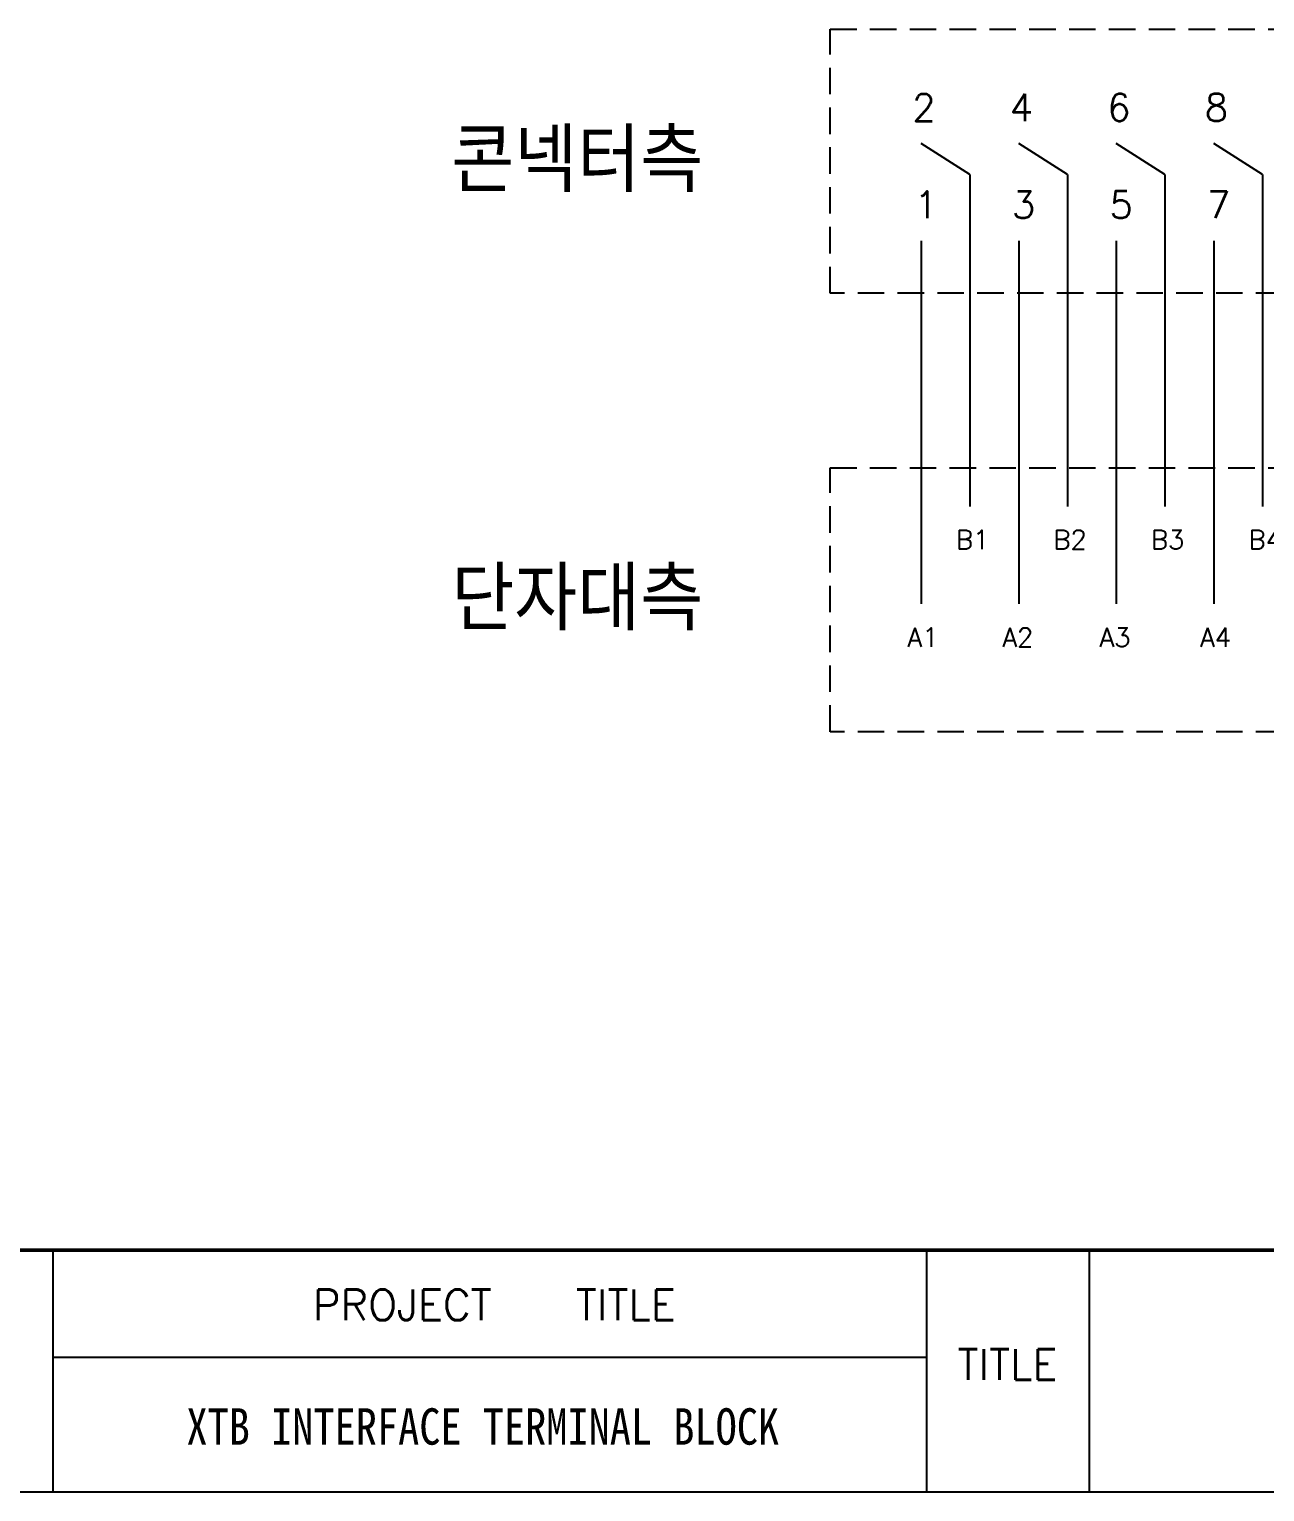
# Model space of a CAD drawing. Extents: x 295 to 2531, y 240 to 845.
# Drawn here: x 2187.5 to 2276.1, y 545.4 to 650.4 of the extents above; entities that cross this region are included whole.
import ezdxf
from ezdxf.enums import TextEntityAlignment as Align

# ---------------------------------------------------------------- set-up
doc = ezdxf.new("R2010")
doc.units = 0
doc.header["$LTSCALE"] = 0.1
doc.linetypes.add('HIDDEN', pattern=[9.525, 6.35, -3.175])
doc.layers.get('0').update_dxf_attribs({"linetype": 'CONTINUOUS'})
doc.layers.add('SHEET', color=7, linetype='CONTINUOUS')
doc.styles.add('ROMANS', font='romans', dxfattribs={"width": 0.9})
doc.styles.get("Standard").update_dxf_attribs({"font": 'simplex.shx', "width": 0.9})

msp = doc.modelspace()

# ---------------------------------------------------------------- linework, layer by layer
for p, q in [((2254.97, 639.97), (2251.47, 642.21)), ((2261.97, 639.97), (2258.47, 642.21)), ((2268.97, 639.97), (2265.47, 642.21)), ((2275.97, 639.97), (2272.47, 642.21)), ((2254.97, 639.97), (2254.97, 616.15)), ((2261.97, 639.97), (2261.97, 616.15)), ((2268.97, 639.97), (2268.97, 616.15)), ((2275.97, 639.97), (2275.97, 616.15)), ((2251.47, 635.21), (2251.47, 609.15)), ((2258.47, 635.21), (2258.47, 609.15)), ((2265.47, 635.21), (2265.47, 609.15)), ((2272.47, 635.21), (2272.47, 609.15)), ((2189.15, 562.76), (2189.15, 545.4)), ((2251.86, 562.76), (2251.86, 545.4)), ((2263.54, 562.76), (2263.54, 545.4)), ((2189.15, 555.06), (2251.86, 555.06))]:
    msp.add_line(p, q)
at = {"color": 0, "lineweight": 50}
msp.add_line((2108, 562.76), (2531.23, 562.76), dxfattribs=at)
at = {"linetype": 'HIDDEN', "ltscale": 3}
for points in [[(2244.94, 650.4), (2425.99, 650.4), (2425.99, 631.45), (2244.94, 631.45)], [(2244.94, 618.92), (2425.99, 618.92), (2425.99, 599.97), (2244.94, 599.97)]]:
    msp.add_lwpolyline(points, close=True, dxfattribs=at)
at = {"layer": 'SHEET'}
msp.add_line((2108, 545.4), (2531.23, 545.4), dxfattribs=at)

# ---------------------------------------------------------------- texts
at = {"color": 7}
for s, height, p in [('2', 1.95, (2250.83, 643.81)), ('4', 1.95, (2257.83, 643.81)), ('6', 1.95, (2264.83, 643.81)), ('8', 1.95, (2271.83, 643.81)), ('1', 1.95, (2250.99, 636.83)), ('3', 1.95, (2257.99, 636.83)), ('5', 1.95, (2264.99, 636.83)), ('7', 1.95, (2271.99, 636.83)), ('B1', 1.364, (2253.96, 613.08)), ('B2', 1.364, (2260.96, 613.08)), ('B3', 1.364, (2267.96, 613.08)), ('B4', 1.364, (2274.96, 613.08)), ('A1', 1.364, (2250.49, 606.06)), ('A2', 1.364, (2257.3, 606.06)), ('A3', 1.364, (2264.27, 606.06)), ('A4', 1.364, (2271.49, 606.06))]:
    msp.add_text(s, height=height, dxfattribs=at).set_placement(p)
at = {"char_height": 4, "width": 30.393, "attachment_point": 5}
for s, insert in [('{\\fGulimChe|b0|i0|c129|p49;콘넥터측}', (2226.79, 640.93)), ('{\\fGulimChe|b0|i0|c129|p49;단자대측}', (2226.79, 609.45))]:
    msp.add_mtext(s, dxfattribs=dict(at, insert=insert))
at = {"color": 0, "insert": (2220.01, 550.07), "char_height": 2.6119, "width": 54.3388, "attachment_point": 5}
msp.add_mtext('{\\fGulimChe|b0|i0|c129|p49;XTB INTERFACE TERMINAL BLOCK}', dxfattribs=at)
at = {"layer": 'SHEET', "style": 'ROMANS'}
for s, height, p in [('PROJECT   TITLE', 2.2017, (2220.84, 558.82)), ('TITLE', 2.202, (2257.67, 554.53))]:
    msp.add_text(s, height=height, dxfattribs=at).set_placement(p, align=Align.MIDDLE)

doc.saveas('drawing.dxf')
